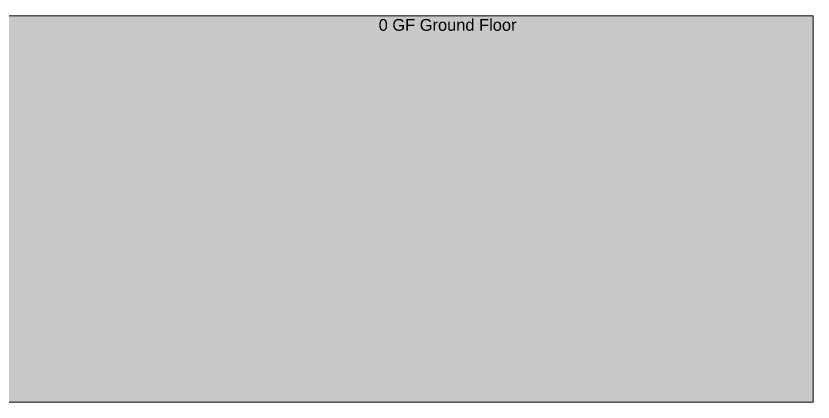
# Model space of a CAD drawing. Header units: millimetres. Extents: x -46169 to 247764, y -86316 to 18123.
# Drawn here: x 240985 to 247764, y -86316 to -83032 of the extents above; entities that cross this region are included whole.
import ezdxf

# ---------------------------------------------------------------- set-up
doc = ezdxf.new("R2010")
doc.units = ezdxf.units.MM
doc.header["$MEASUREMENT"] = 0
doc.layers.add('0_Pen_No__6', color=7, linetype='Continuous', lineweight=35)
doc.layers.add('A-35-M_FFE_Sanitary_Pen_No__191', color=7, linetype='Continuous', lineweight=5)
doc.layers.add('A-35-M_FFE_Sanitary_Pen_No__145', color=7, linetype='Continuous', lineweight=0, true_color=0xa6a6a6)
doc.styles.add('GENERATED_STYLE_2', font='')
doc.styles.get('GENERATED_STYLE_2').set_extended_font_data('Arial')

# ---------------------------------------------------------------- blocks, each defined once
blk = doc.blocks.new('I-04 Lecture Theatre Elevation_STORY_MARKER', base_point=(221877.1, -83027.5))
at = {"layer": '0_Pen_No__6', "insert": (244070, -83058.2), "char_height": 100, "attachment_point": 1, "style": 'GENERATED_STYLE_2'}
blk.add_mtext('\\A1;{\\fArial|b0|i0|c0|p34;0 GF Ground Floor}', dxfattribs=at)

msp = doc.modelspace()

# ---------------------------------------------------------------- hatches: boundary and pattern name
at = {"layer": 'A-35-M_FFE_Sanitary_Pen_No__145', "linetype": 'Continuous'}
msp.add_hatch(color=256, dxfattribs=at).paths.add_polyline_path([(219782.6, -83031.9), (247764.1, -83031.9), (247764.1, -86316.2), (219782.6, -86316.2)])

# ---------------------------------------------------------------- linework, layer by layer
at = {"layer": 'A-35-M_FFE_Sanitary_Pen_No__191', "linetype": 'Continuous', "flags": 128}
msp.add_lwpolyline([(219782.6, -83031.9), (247764.1, -83031.9), (247764.1, -86316.2), (219782.6, -86316.2)], close=True, dxfattribs=at)

# ---------------------------------------------------------------- block references
at = {"linetype": 'Continuous', "lineweight": 0}
msp.add_blockref('I-04 Lecture Theatre Elevation_STORY_MARKER', (221877.1, -83027.5), dxfattribs=at)

doc.saveas('drawing.dxf')
